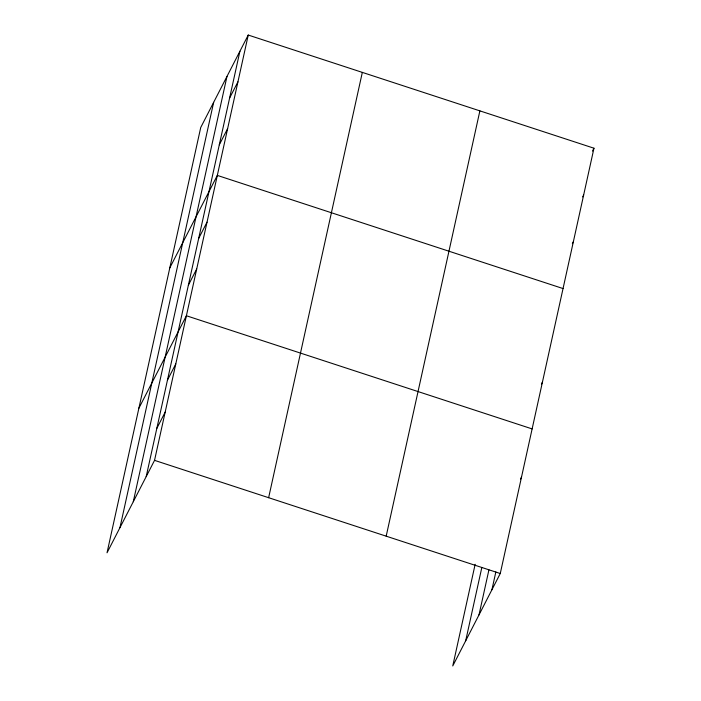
<?xml version="1.0" encoding="UTF-8"?>
<svg xmlns="http://www.w3.org/2000/svg" width="701" height="701" viewBox="0 0 701 701"><rect width="100%" height="100%" fill="white"/><g stroke="black" fill="none" stroke-linecap="round" stroke-linejoin="round"><path stroke-width="1.05" d="M119.959 527.643L213.656 102.337M133.278 501.732L226.975 76.427M146.202 476.592L239.9 51.287M248.242 35.05L200.731 127.486L107.034 552.791L154.544 460.355L248.242 35.05L593.966 148.209L500.269 573.514L452.758 665.95L475.155 564.305M268.632 497.701L362.329 72.396M386.181 536.169L479.878 110.863M465.683 640.802L481.841 567.451M479.002 614.891L488.93 569.834M491.927 589.751L495.844 571.937M229.586 98.07L237.937 81.833M219.282 144.853L227.623 128.616M169.817 267.835L217.319 175.399L563.043 288.558M198.672 238.419L207.014 222.182M188.367 285.202L196.709 268.965M138.894 408.192L186.396 315.748L532.12 428.907M167.434 380.187L175.785 363.95M156.822 428.39L165.164 412.153M592.494 151.074L593.966 148.209M582.671 196.902L583.653 194.992M572.366 243.685L573.348 241.775M541.452 384.034L542.434 382.124M520.519 479.02L521.5 477.109M154.544 460.355L500.269 573.514"/></g></svg>
